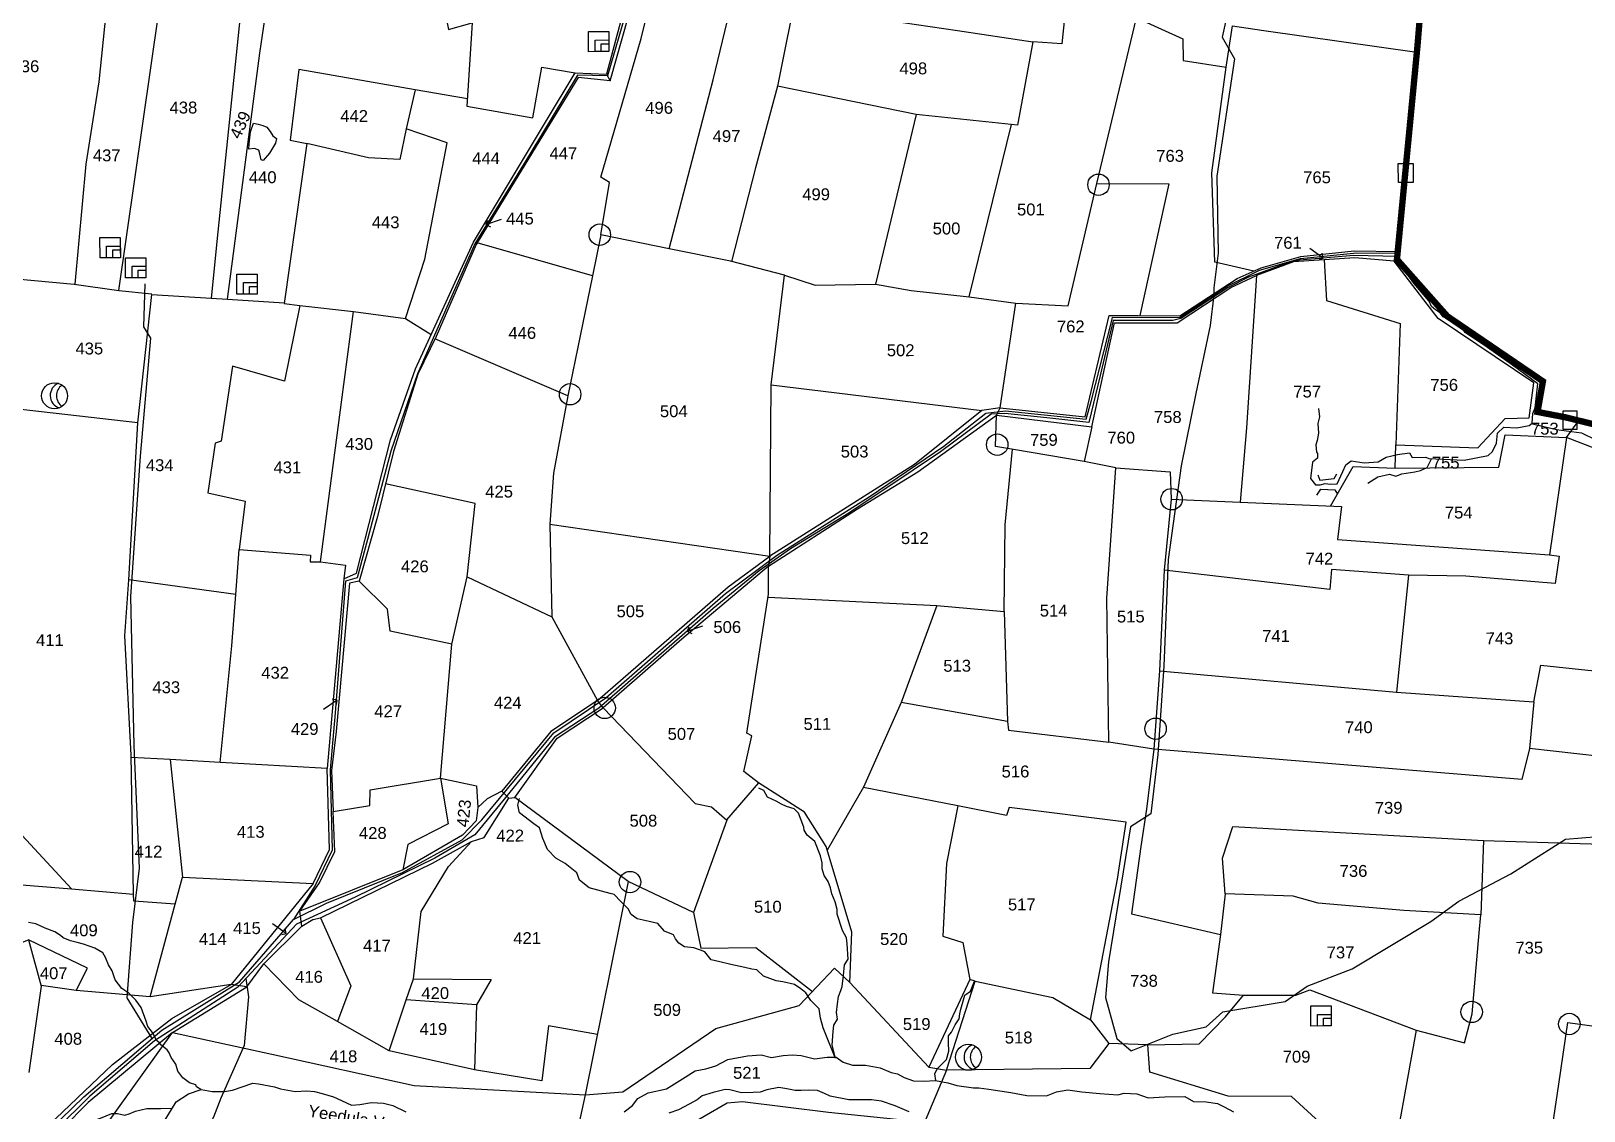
# Model space of a CAD drawing. Header units: inches. Extents: x 208632 to 221797, y 1591440 to 1598854.
# Drawn here: x 211412 to 213370, y 1595650 to 1597012 of the extents above; entities that cross this region are included whole.
import ezdxf

# ---------------------------------------------------------------- set-up
doc = ezdxf.new("R2010")
doc.units = ezdxf.units.IN
doc.header["$LTSCALE"] = 15
doc.header["$MEASUREMENT"] = 0
doc.linetypes.add('HIDDEN2', pattern=[0.1875, 0.125, -0.0625])
for name, color, linetype in [('BOUNDRY STONES', 240, 'Continuous'), ('PLOTS', 7, 'Continuous'), ('PLOTS NO', 7, 'Continuous'), ('ROADS', 1, 'Continuous'), ('STREAMS', 4, 'Continuous'), ('VILLAGE BOUNDRY', 5, 'Continuous'), ('wells', 7, 'Continuous')]:
    doc.layers.add(name, color=color, linetype=linetype)
doc.styles.get("Standard").update_dxf_attribs({"font": 'arial.ttf'})

# ---------------------------------------------------------------- blocks, each defined once
blk = doc.blocks.new('GGGGGFDGG')
at = {"layer": 'PLOTS NO', "color": 0}
for points in [[(17673.9, 8953.1), (17670.6, 8947.5), (17677, 8943.1)], [(17670.6, 8947.5), (17695.6, 8952)]]:
    blk.add_lwpolyline(points, dxfattribs=at)

msp = doc.modelspace()

# ---------------------------------------------------------------- linework, layer by layer
at = {"layer": 'BOUNDRY STONES'}
for points in [[(213135.6, 1596844.5), (213154.3, 1596844.6), (213154.4, 1596820.6), (213135.7, 1596820.5)], [(213361.1, 1596532.4), (213342.8, 1596532.4), (213342.9, 1596509.7), (213361.2, 1596509.8)]]:
    msp.add_lwpolyline(points, close=True, dxfattribs=at)
for centre in [(212757.7, 1596817.8), (212129.1, 1596754.9), (212091.7, 1596553.7), (212630, 1596490.1), (212849.8, 1596421.4), (212135.3, 1596158.3), (212829.6, 1596132), (212167.2, 1595938.7), (213228.1, 1595775), (213351.2, 1595759.7)]:
    msp.add_circle(centre, 13.5, dxfattribs=at)
at = {"layer": 'PLOTS'}
for points in [[(212661.1, 1598019), (212636.7, 1597911.4), (212624.2, 1597867.3), (212510.8, 1597695.7), (212473.1, 1597634.1), (212365, 1597487.9), (212311.2, 1597422.1), (212263.1, 1597273), (212230, 1597280), (212220.6, 1597258.7), (212205.8, 1597168.3), (212177.6, 1597100.6), (212164.9, 1597059.9), (212137.5, 1596957.1)], [(211522.9, 1596684.7), (211583.5, 1597106), (211584.9, 1597151.3)], [(211688.1, 1597148.3), (211647.8, 1596758.5), (211639.2, 1596675)], [(211659.8, 1596673.6), (211700.6, 1596983.7), (211723.5, 1597140.2), (211879.7, 1597125.9), (211889.7, 1597120.4), (211924.4, 1597082.6), (211938.4, 1597013.5), (211968.2, 1597021.8), (211961.6, 1596917), (212044.7, 1596902.3), (212056.1, 1596966), (212098, 1596959)], [(211583.5, 1597106), (211513.4, 1597104.1), (211497.6, 1596947.4), (211481.3, 1596843.9), (211467.3, 1596692.5)], [(212130.4, 1596754.7), (212141.3, 1596820.8), (212130.6, 1596827.4), (212181.1, 1597002.1), (212204.6, 1597097.4), (212303.8, 1597083.1), (212379.3, 1597072.2), (212353, 1596942.2), (212325.5, 1596839.3), (212295.1, 1596721.1)], [(212142.1, 1596948.8), (212172.2, 1597055.9), (212184.9, 1597100.2)], [(212216.5, 1596737.2), (212271.9, 1596950.3), (212303.8, 1597083.1)], [(212373.3, 1597042.6), (212580.1, 1597012.1), (212674.8, 1596998.2), (212655.4, 1596892.8), (212528, 1596906.4), (212353, 1596942.2)], [(212755.5, 1596819.3), (212805.5, 1597028.3), (212763.1, 1597036.8), (212760.3, 1597022.9), (212714.8, 1597027.8), (212711.3, 1596995.4), (212674.8, 1596998.2)], [(212805.5, 1597028.3), (212863.9, 1597001.8), (212864.6, 1596974.3), (212918.6, 1596966), (212926.6, 1597018.4), (212966.3, 1597012.3), (213159.1, 1596985.2)], [(211896.4, 1596937.7), (211749.6, 1596963.3), (211738.8, 1596874), (211759.7, 1596869.7)], [(211806.3, 1596321.1), (211822.5, 1596328.2), (211865.3, 1596496.3), (211896.9, 1596585.9), (211948.9, 1596699.7), (211969.8, 1596745.4), (212061.9, 1596898.9), (212098, 1596959), (212137.5, 1596957.1), (212142.1, 1596948.8), (212101.9, 1596953.1), (211994.6, 1596777.6), (211973.1, 1596742.4), (211922.7, 1596626.5), (211899.9, 1596579), (211868.9, 1596481.5), (211848.8, 1596399.7), (211825.8, 1596318.1)], [(212953.7, 1596708.9), (212904.2, 1596720.1), (212900.5, 1596833), (212918.6, 1596966)], [(211962.2, 1596926.2), (211896.4, 1596937.7), (211885, 1596888.4)], [(212528, 1596906.4), (212476.7, 1596692.3)], [(211884.2, 1596649.4), (211908.4, 1596724), (211936.9, 1596870.5), (211885, 1596888.4), (211876.9, 1596849.8), (211837.6, 1596851.9), (211759.7, 1596869.7), (211731.1, 1596668.3), (211751.1, 1596665.4), (211818.6, 1596658.1)], [(212594.6, 1596676.5), (212648, 1596893.6)], [(212633.7, 1596536.5), (212653.4, 1596668.6), (212719.6, 1596665.1), (212755.5, 1596819.3), (212846.3, 1596819), (212809.9, 1596652.9)], [(212014.4, 1596044.6), (212021.8, 1596045.4), (212075.4, 1596120.3), (212133.3, 1596158.3), (212126, 1596167.4), (212290.8, 1596311), (212343.6, 1596349.4), (212345.1, 1596565.6), (212361.8, 1596703.9), (212293.7, 1596721.4), (212216.5, 1596737.2), (212130.4, 1596754.7), (212119.9, 1596703.2), (211974.4, 1596744.5)], [(212633.7, 1596536.5), (212740.9, 1596525.4), (212771.3, 1596653.1), (212807.7, 1596652.9), (212860.1, 1596652.6), (212932.7, 1596699.7), (212962.9, 1596712.9), (213012.9, 1596727.2), (213079.9, 1596734.5), (213134.9, 1596733.8)], [(213042.1, 1596723.2), (213003.3, 1596720.8), (212956.9, 1596703.3), (212944.3, 1596511.3), (212936.4, 1596417.6)], [(213131.6, 1596460.6), (213132.7, 1596489.9), (213235.8, 1596486), (213270.4, 1596523), (213300.4, 1596523.8), (213306.3, 1596568.1), (213185.7, 1596649.1), (213130.5, 1596721.6), (213081, 1596725.6), (213042.1, 1596723.2), (213045.2, 1596672), (213137.8, 1596642.9), (213132.7, 1596489.9)], [(211316.2, 1596706.4), (211466.5, 1596692.6), (211522.9, 1596684.7), (211564.6, 1596680.1)], [(212361.8, 1596703.9), (212400.7, 1596691.1), (212476.7, 1596692.3), (212521.4, 1596684.3), (212594.6, 1596676.5), (212653.4, 1596668.6)], [(212749.1, 1596512.7), (212777.8, 1596643.6), (212856.9, 1596643.8), (212924.7, 1596688.4), (212956.9, 1596703.3)], [(212119.9, 1596703.2), (212089, 1596551.9), (211921.3, 1596623.4)], [(211546.7, 1596517.8), (211564.5, 1596679.5), (211639.3, 1596675), (211659.8, 1596673.6), (211731.2, 1596668.9)], [(211751.1, 1596665.4), (211731.5, 1596570.4), (211666.1, 1596589), (211651.7, 1596494.6), (211644.2, 1596491.9), (211635.1, 1596429.3), (211682, 1596419), (211674.5, 1596357.8)], [(211777, 1596342.4), (211803.5, 1596543.6), (211818.6, 1596658.1), (211884.2, 1596649.4), (211916.6, 1596629)], [(212089, 1596551.9), (212070.8, 1596454.1), (212066.3, 1596389.7), (212068.7, 1596273.2)], [(212345.1, 1596565.6), (212610.6, 1596533.1)], [(211463.1, 1595930), (211541.2, 1595923.5), (211538.3, 1596098.6), (211530.4, 1596249.2), (211535.6, 1596319.7), (211546.7, 1596517.8), (211332.9, 1596542.1)], [(212329.1, 1596063.6), (212310.5, 1596078.2), (212320.9, 1596122.9), (212314.3, 1596126.5), (212341.7, 1596301.7), (212341.7, 1596336.8), (212454.1, 1596409.2), (212530.1, 1596455.7), (212629.3, 1596527.3), (212749.1, 1596512.7), (212739.5, 1596469.1), (212650.6, 1596484.1), (212627.7, 1596488), (212629.3, 1596527.3), (212633.7, 1596536.5), (212610.6, 1596533.1), (212525.6, 1596465.2), (212343.6, 1596349.4)], [(213416, 1596472.5), (213347.5, 1596499.1), (213363.2, 1596520.4)], [(213050.1, 1596412.7), (213078.6, 1596462.6), (213131.6, 1596460.6), (213262.4, 1596461.8), (213270.5, 1596502.6), (213347.5, 1596499.1)], [(213347.5, 1596499.1), (213326.1, 1596351.4), (213338.3, 1596349.6), (213333.4, 1596315.3), (213220.9, 1596324.3), (213148.5, 1596325.6), (213133.2, 1596178.3)], [(212638.6, 1596279.6), (212639.9, 1596389.1), (212649.2, 1596484.4)], [(212642.9, 1596141.2), (212644.2, 1596130.3), (212770.6, 1596115.1), (212768.3, 1596296.8), (212779.7, 1596460.9), (212739.5, 1596469.1)], [(212779.7, 1596460.9), (212848.2, 1596455.9), (212849.3, 1596421.4), (212840.3, 1596331.9), (212834.4, 1596204.9), (212827.6, 1596106.4), (212770.6, 1596115.1)], [(211942.6, 1596238.8), (211962.1, 1596323.3), (211972, 1596415.8), (211858.8, 1596440.6)], [(212849.3, 1596421.4), (212936.4, 1596417.6), (213064.2, 1596412.1), (213058.8, 1596370.6), (213326.1, 1596351.4)], [(212066.3, 1596389.7), (212343.6, 1596349.4), (212341.7, 1596336.8), (212232.4, 1596245), (212133.3, 1596158.3)], [(211670.1, 1596301.1), (211674.5, 1596357.8), (211764.5, 1596350.8), (211763.9, 1596342.3), (211777, 1596342.4), (211808.6, 1596338.1), (211806.3, 1596321.1), (211785.5, 1596082)], [(213148.5, 1596325.6), (213051.4, 1596332.9), (213049.5, 1596307.7), (212840.3, 1596331.9)], [(213306.6, 1596165.7), (213315.1, 1596212), (213374.5, 1596205.7), (213570.3, 1596187.6), (213578.9, 1596324.8), (213627.1, 1596350.5), (213619.8, 1596227.2), (213613.6, 1596121.1), (213610.3, 1596057.8)], [(211650.6, 1596089.5), (211665.1, 1596236.6), (211670.1, 1596301.1), (211535.6, 1596319.7)], [(211928.5, 1596069.6), (211942.6, 1596238.8), (211864.9, 1596255.1), (211861.5, 1596282.9), (211825.8, 1596318.1), (211813.4, 1596315.4), (211796.6, 1596128.4), (211791.1, 1596079.5), (211792.8, 1596027.6)], [(211962.1, 1596323.3), (212068.7, 1596273.2), (212126, 1596167.4), (212067.5, 1596128.4), (212005.5, 1596053.1)], [(212341.2, 1596298), (212553.8, 1596287.2), (212508.9, 1596164.9), (212461.3, 1596058.5), (212415.8, 1595978.9)], [(212553.8, 1596287.2), (212638.6, 1596279.6), (212642.9, 1596141.2), (212508.9, 1596164.9)], [(212834.4, 1596204.9), (213133.2, 1596178.3), (213306.6, 1596165.7), (213300.8, 1596107.1)], [(212133.3, 1596158.3), (212249.2, 1596037.6), (212269.8, 1596033.5), (212289.1, 1596016.8), (212247.4, 1595900.2), (212164.8, 1595939.6), (212021.8, 1596045.4)], [(212827.6, 1596106.4), (212818.4, 1596030.5), (212810.9, 1595983.6), (212799.5, 1595898.7), (212911.5, 1595872.7), (212901.5, 1595798.9), (212940.5, 1595795.9), (213006.5, 1595796.2), (213023.9, 1595802.8), (213158.2, 1595752), (213218.9, 1595736.1), (213228.5, 1595772.7), (213237.4, 1595874.7), (213239.5, 1595897.5), (213142.6, 1595902.7), (213034.4, 1595911.9), (213003.1, 1595920.8), (212917.4, 1595923.8), (212911.5, 1595872.7)], [(213442.5, 1596062.7), (213443.7, 1596085.3), (213390.1, 1596088.1), (213390.5, 1596096.8), (213300.8, 1596107.1), (213291.4, 1596067.9), (212827.6, 1596106.4)], [(211767.9, 1595936.9), (211788.5, 1595979.6), (211785.5, 1596082), (211650.6, 1596089.5), (211587.5, 1596093), (211538.3, 1596095.7)], [(211587.5, 1596093), (211602.9, 1595944.7)], [(211684, 1595806.6), (211705.4, 1595835.7), (211753.7, 1595883), (211767.2, 1595891.3), (211777, 1595893.4), (211918.4, 1595962.7), (211967.4, 1595990), (211983.5, 1595994.9), (212014.4, 1596044.6), (212005.5, 1596053.1), (211987.2, 1596043.6), (211975.5, 1596032.6), (211973.2, 1596016), (211955.9, 1595997.9), (211880.9, 1595953.9), (211751.1, 1595901.9), (211775.9, 1595937.7), (211795, 1595977.2), (211792.8, 1596027.6), (211839.2, 1596035), (211839.5, 1596054.8), (211928.5, 1596069.6), (211938.1, 1596012.2), (211887.2, 1595985.9), (211880.9, 1595953.9)], [(211928.5, 1596069.6), (211973.8, 1596059.8), (211975.5, 1596032.6)], [(212444.1, 1595812.1), (212446.9, 1595875.5), (212414.4, 1595983.5), (212387.1, 1596027), (212329.1, 1596063.6), (212288.9, 1596017)], [(212461.3, 1596058.5), (212580.4, 1596035)], [(211358.6, 1595938.6), (211463.1, 1595930), (211380.3, 1596019.5)], [(212747.7, 1595764.8), (212781.8, 1595942.2), (212792.7, 1596014.1), (212645.3, 1596032.6), (212641.6, 1596022.7), (212580.4, 1596034.8), (212566, 1595961.9), (212561.3, 1595870.5), (212586.6, 1595862.6), (212595.4, 1595816)], [(212917.4, 1595923.8), (212913.9, 1595969), (212927.1, 1596008.9), (213243.2, 1595991.1), (213239.5, 1595897.5)], [(211894.2, 1595816.5), (211903.8, 1595901.7), (211938.5, 1595958.2), (211967.4, 1595990)], [(213243.2, 1595991.1), (213392.1, 1595986.4), (213386.1, 1595867.9), (213417.1, 1595863.4)], [(211593.8, 1595910.9), (211602.9, 1595944.7), (211767.9, 1595936.9), (211664.6, 1595809.4)], [(211562.3, 1595794.1), (211593.8, 1595910.9), (211541.7, 1595914.4), (211541.2, 1595923.5)], [(212164.8, 1595939.6), (212110.6, 1595670.6)], [(211753.7, 1595883), (211751.1, 1595901.9)], [(211777, 1595893.4), (211815.3, 1595807.7), (211798.4, 1595762.8)], [(212247.4, 1595900.2), (212256.4, 1595855.2), (212325.6, 1595856.1), (212397.1, 1595800.7)], [(211303, 1595717.8), (211334.3, 1595836.8), (211408.9, 1595865.9), (211425, 1595807.6), (211409.5, 1595698.6)], [(211469.2, 1595802), (211483.3, 1595830.3), (211408.9, 1595865.9)], [(212126, 1595746.7), (212064.5, 1595757.5), (212056.2, 1595688), (211971.1, 1595702), (211863.5, 1595726.1), (211798.4, 1595762.8), (211749.8, 1595790.2), (211705.4, 1595835.7)], [(212110.6, 1595670.6), (212158, 1595674.1), (212275.3, 1595754), (212380.5, 1595783.2), (212424.8, 1595830.2), (212444.1, 1595812.1), (212543.8, 1595705.1), (212565.9, 1595701.6), (212602.3, 1595813.7), (212595.4, 1595816), (212543.8, 1595705.1)], [(211390, 1595589.7), (211514.9, 1595708.6), (211589.8, 1595766.6), (211664.6, 1595809.4), (211562.3, 1595794.1), (211469.2, 1595802), (211425, 1595808.2)], [(211590.3, 1595749), (211684, 1595806.6), (211664.6, 1595809.4)], [(211863.5, 1595726.1), (211885.2, 1595790.2), (211894.2, 1595816.5), (211992.1, 1595815.8), (211973.8, 1595783.9), (211885.2, 1595790.2)], [(212602.3, 1595813.7), (212700.3, 1595793.3), (212747.7, 1595764.8), (212770.8, 1595735.2)], [(211973.8, 1595783.9), (211971.1, 1595702)], [(212819.9, 1595733.5), (212884.7, 1595734.7), (212917.8, 1595768.6), (212940.5, 1595795.9)], [(211504.4, 1595629), (211590.3, 1595749), (211484, 1595660.8), (211419.3, 1595595.2)], [(211590.3, 1595749), (211715.7, 1595721.5), (211895.1, 1595682.2), (212110.6, 1595670.6), (212084.4, 1595550.5)], [(213158.2, 1595752), (213123, 1595556.7)], [(213462.7, 1595501.4), (213400.3, 1595510.4), (213403.1, 1595570.5), (213368.7, 1595574.4), (213344.1, 1595412.2), (213297.8, 1595443.7), (213323.6, 1595587.8), (213337.8, 1595683.9), (213349.2, 1595761.5), (213403.8, 1595754.2), (213487.8, 1595746.8)], [(213246.9, 1595476.6), (213123, 1595556.7), (213001.1, 1595668.3), (212921.3, 1595668.7), (212822.6, 1595699.2), (212819.9, 1595733.5), (212770.8, 1595735.2), (212746.6, 1595703.6), (212565.9, 1595701.6), (212538, 1595634.7), (212590.2, 1595612.9), (212705.1, 1595603.7), (212839.5, 1595613.6), (212938, 1595577), (213004.6, 1595477.1), (213084.4, 1595353)], [(212316.2, 1595498.8), (212193.1, 1595545.4), (212181.7, 1595597.8), (212289.5, 1595660.3), (212309.1, 1595662.1), (212417.4, 1595648.5), (212503.2, 1595639.7)]]:
    msp.add_lwpolyline(points, dxfattribs=at)
at = {"layer": 'ROADS', "color": 1}
for points in [[(212174, 1597077.1), (212138.7, 1596955), (212100.9, 1596956.1), (212041, 1596856.5), (211971.4, 1596743.4), (211929.8, 1596649), (211899.1, 1596579.3), (211865.6, 1596481.9), (211836.2, 1596370.7), (211823.3, 1596322.2), (211808.7, 1596318.2), (211795.5, 1596151.9), (211789.3, 1596080.2), (211791.6, 1595978.8), (211770.2, 1595934.4), (211743, 1595891.3)], [(212923.8, 1597049.2), (212913.4, 1597004.1), (212929.2, 1596976.5), (212906.7, 1596828.8), (212908.7, 1596731.7), (212903, 1596687.9), (212903.1, 1596679), (212898.4, 1596640.4), (212880.6, 1596554.7), (212861.7, 1596463.6), (212845.4, 1596345.3), (212840.1, 1596211), (212832.6, 1596099.5), (212823.6, 1596024.7), (212798, 1596008.3), (212770.5, 1595838.2), (212766.4, 1595793.3), (212780.7, 1595741.5), (212798.7, 1595725.9), (212851.4, 1595746.9), (212893.3, 1595756.2), (212914.5, 1595775.2), (212993, 1595788.1), (213020.7, 1595807.5), (213077.4, 1595829.3), (213176.7, 1595888.9), (213211.8, 1595914.8), (213277.3, 1595949.2), (213346.5, 1595992.6), (213408, 1595997.8)], [(211392.4, 1595584.4), (211478.9, 1595668), (211577, 1595752.1), (211674.8, 1595812.8), (211727.6, 1595873.6), (211743, 1595891.3), (211784.8, 1595911.9), (211880.2, 1595950.9), (211955.7, 1595992.1), (211980.5, 1596017.2), (212012.6, 1596056.1), (212071, 1596126.9), (212136.7, 1596171.1), (212287.7, 1596302.4), (212351.8, 1596350.4), (212468.6, 1596424.2), (212562.9, 1596488.3), (212615.8, 1596529.8), (212640.3, 1596532.7), (212742.1, 1596522.3), (212748.6, 1596544.7), (212774.8, 1596648.3), (212775.2, 1596650.7), (212859.7, 1596650.6), (212918.9, 1596689.4), (212960.8, 1596710.2), (213012.2, 1596724.9), (213083.4, 1596731.9), (213134.6, 1596731.4)], [(213134.2, 1596727.3), (213079.6, 1596728.8), (213010.9, 1596722.7), (212999, 1596720.2), (212965.4, 1596708.2), (212946.8, 1596701.4), (212921.1, 1596688.2), (212861.5, 1596649), (212851.3, 1596646.6), (212776.3, 1596646.7), (212759.6, 1596577.3), (212745.4, 1596518.2), (212692.6, 1596524), (212639.6, 1596529.4), (212622.4, 1596528.7), (212558.7, 1596481), (212524, 1596457.8), (212443.2, 1596403.8), (212369.6, 1596358.6), (212330.1, 1596331), (212272.1, 1596283.6), (212167.7, 1596192.6), (212127.7, 1596157.8), (212071.9, 1596121.5), (212008.4, 1596043.4), (211971.6, 1595998.2), (211921.1, 1595968.8), (211820.6, 1595919.5), (211746.6, 1595885.7), (211672.8, 1595806.2), (211567.9, 1595738.3), (211486.4, 1595668.6), (211400.5, 1595583.7)], [(211564.8, 1595741.6), (211533.4, 1595792.7), (211540.4, 1595887.5), (211549, 1595956.3), (211542, 1596111), (211538.1, 1596298.9), (211550.1, 1596475.7), (211563.2, 1596624.4), (211554.5, 1596638.8), (211556, 1596692.8)], [(211683, 1595817.2), (211686.1, 1595794.1), (211680.7, 1595732.5), (211651.4, 1595666.3), (211642, 1595642.2), (211630.6, 1595620.1), (211608.4, 1595563.4), (211608.4, 1595530.8), (211613.8, 1595468.1), (211592.5, 1595348.5), (211583.9, 1595300.4), (211560.9, 1595236.3), (211551.3, 1595220), (211647.8, 1595269), (211744.5, 1595324.9), (211806.6, 1595356.6), (211862.2, 1595394.4), (211927.6, 1595438.9), (211961.4, 1595446.2)]]:
    msp.add_lwpolyline(points, dxfattribs=at)
at = {"layer": 'STREAMS', "color": 4}
msp.add_lwpolyline([(211692.4, 1596895.4), (211698.5, 1596894.3), (211704.5, 1596892.4), (211709.4, 1596890.4), (211713.7, 1596884.8), (211716.8, 1596879.7), (211721.4, 1596876), (211720.2, 1596870.2), (211716.4, 1596864.1), (211712.7, 1596857.7), (211704.8, 1596848.6), (211702.4, 1596849.3), (211700.7, 1596856.8), (211699.4, 1596861.4), (211693.8, 1596863.4), (211686.5, 1596862.9), (211687.3, 1596869.3), (211688.9, 1596884.4), (211692.4, 1596895.4)], dxfattribs=at)
at = {"layer": 'STREAMS'}
for points in [[(213035.1, 1596535.9), (213036.2, 1596525.2), (213034.2, 1596517), (213035, 1596504.7), (213033.5, 1596495.5), (213031.7, 1596489.9), (213032.5, 1596480.7), (213033.8, 1596479), (213033.6, 1596473.1), (213027.5, 1596468), (213024.8, 1596447.5), (213031.2, 1596439.6), (213037.3, 1596439.7), (213043.4, 1596441.2), (213050.1, 1596440.2), (213058.5, 1596440.8), (213065.8, 1596456.4), (213069.6, 1596464.6), (213076, 1596469.9), (213092.4, 1596467.2), (213110.2, 1596468.3), (213120.4, 1596474.2), (213134.7, 1596477.6), (213149.8, 1596480), (213152.9, 1596474.1), (213170.5, 1596474.2), (213174.1, 1596472.7), (213218.6, 1596470.8), (213248.8, 1596476.3), (213254.4, 1596481.7), (213259.4, 1596491.9), (213260.6, 1596504.7), (213268.8, 1596512.1), (213284.9, 1596511.4), (213300.4, 1596514.5), (213304.5, 1596517.1), (213305.2, 1596529.6), (213308, 1596536.5), (213311.5, 1596566.7), (213279.7, 1596590.2), (213248.2, 1596612.5), (213220, 1596631.5), (213216.2, 1596636.9), (213213.3, 1596638.9), (213210, 1596642.7), (213192.3, 1596651.3), (213188.2, 1596656.2), (213182.6, 1596660.2), (213177.5, 1596664.3), (213174.6, 1596671.2), (213155.3, 1596693.6), (213147.6, 1596704.3), (213133.2, 1596723.6)], [(213304.6, 1596516.2), (213335, 1596509.2), (213366.7, 1596505.2), (213385.6, 1596495.7)], [(213097.3, 1596441.5), (213110, 1596449.6), (213124.3, 1596453), (213132.3, 1596450.5), (213140.1, 1596453.4), (213156.4, 1596455.8), (213163.7, 1596457.6), (213172, 1596461.3), (213177.4, 1596472.2)], [(213034.2, 1596452), (213036.5, 1596445.4), (213054.8, 1596447.3), (213058.1, 1596453.4)], [(213033, 1596426.4), (213038.1, 1596434), (213055.4, 1596433.3), (213058.3, 1596429.2)], [(212425.5, 1595718.3), (212414.7, 1595744.2), (212410.7, 1595755.1), (212407.4, 1595767.1), (212405.5, 1595778.8), (212395.3, 1595789.2), (212388.8, 1595799.1), (212382.4, 1595804.1), (212374.4, 1595809.7), (212359.9, 1595812.8), (212351.4, 1595814.1), (212335.3, 1595820.2), (212327, 1595827.9), (212320.8, 1595829), (212312, 1595831.1), (212294.1, 1595834.7), (212280.2, 1595837.9), (212269.5, 1595840.8), (212261.4, 1595850.6), (212256.1, 1595853), (212247.5, 1595855.6), (212235.8, 1595857.2), (212228.8, 1595861.7), (212224.5, 1595867), (212222.1, 1595872.1), (212210.8, 1595876.8), (212202.2, 1595886.5), (212191.2, 1595889.1), (212176, 1595892.5), (212168.5, 1595897.8), (212165, 1595905), (212155.6, 1595914.3), (212147.2, 1595922.8), (212142.2, 1595924.2), (212115.7, 1595931.5), (212103.4, 1595941.1), (212100.1, 1595950.4), (212085.6, 1595962.1), (212073.6, 1595968.7), (212063.3, 1595979.8), (212057.4, 1595993.6), (212053, 1596007.2), (212045.8, 1596012), (212027.8, 1596026.1), (212025.9, 1596035.7), (212028, 1596044.2)], [(212426.2, 1595716.8), (212421.9, 1595733.2), (212423.4, 1595750.4), (212423.9, 1595758.3), (212428.9, 1595766), (212427.5, 1595774.2), (212428.5, 1595785.3), (212430.1, 1595794.3), (212433, 1595801.9), (212434.8, 1595806.9), (212436.3, 1595820.9), (212437.6, 1595834.4), (212442.3, 1595841.3), (212440.9, 1595860.6), (212440.1, 1595868.2), (212435, 1595877.7), (212428.3, 1595898.4), (212428.3, 1595904), (212425.9, 1595913.8), (212421.4, 1595923.8), (212420, 1595931.2), (212416.8, 1595939.6), (212411.8, 1595947), (212409.4, 1595955.4), (212409.3, 1595962.8), (212407.4, 1595971.8), (212400, 1595989.8), (212390.4, 1595997.7), (212386.7, 1596004.3), (212386.1, 1596008), (212379.5, 1596025.7), (212374.2, 1596031), (212364.6, 1596034.1), (212358, 1596036.7), (212351.4, 1596040.7), (212340.5, 1596045.9), (212335.7, 1596054.1), (212329.7, 1596057.2)], [(211626.3, 1595677.1), (211620.9, 1595680.6), (211619.9, 1595683), (211612, 1595685.6), (211603.5, 1595691.8), (211597.1, 1595700.4), (211594.7, 1595709), (211588.6, 1595717.7), (211586.4, 1595723.2), (211583.8, 1595727.1), (211575.7, 1595733.3), (211573.8, 1595736.5), (211570.5, 1595738.8), (211567.9, 1595744.2), (211565.4, 1595748.9), (211559.3, 1595756.5), (211557.2, 1595763.4), (211550.9, 1595780.5), (211544.4, 1595789.6), (211535.3, 1595798.6), (211526.7, 1595804.6), (211518.2, 1595815.5), (211514.4, 1595826.6), (211509.9, 1595834.4), (211505.9, 1595843.4), (211502.5, 1595849.5), (211492.4, 1595855.3), (211478.1, 1595860.5), (211470.5, 1595862.3), (211462, 1595864.7), (211452.8, 1595868.3), (211449.4, 1595871.3), (211442.3, 1595875.9), (211430, 1595880.7), (211418.2, 1595886.1), (211409.1, 1595887.5)], [(212552.7, 1595688.7), (212551.6, 1595696.9), (212554.3, 1595703.2), (212558, 1595706.9), (212566.2, 1595714.8), (212568.9, 1595725.6), (212568.5, 1595736), (212568.8, 1595744.9), (212572.4, 1595749.4), (212577, 1595758.6), (212582.1, 1595766.4), (212582.8, 1595772.7), (212584, 1595778.3), (212589.2, 1595796.2), (212596.5, 1595801.2), (212601.3, 1595813.8)], [(212159.7, 1595649.1), (212170.1, 1595656.8), (212176.9, 1595666), (212190.2, 1595673.1), (212213, 1595678.1), (212236.6, 1595692.7), (212246.1, 1595698.5), (212249.2, 1595700.7), (212262.7, 1595703.4), (212275.5, 1595707), (212290.4, 1595715.1), (212315.4, 1595719.4), (212332.7, 1595721), (212345.5, 1595717.5), (212360.2, 1595720), (212371.7, 1595720.9), (212383, 1595719.9), (212399.6, 1595716), (212415.8, 1595717.8), (212427.1, 1595717.8), (212435.8, 1595711.5), (212447.6, 1595708), (212464, 1595708), (212482.5, 1595704.3), (212496.5, 1595698.4), (212504.3, 1595696.7), (212512.9, 1595692.3), (212524.5, 1595688.1), (212537.6, 1595687.7), (212552.4, 1595688.7), (212567.7, 1595685.6), (212579.3, 1595682.1), (212600.2, 1595679.3), (212606.9, 1595679.4), (212619.3, 1595677.4), (212647.2, 1595673.5), (212667.4, 1595669.4), (212692, 1595669.1), (212704.6, 1595674), (212719, 1595676.7), (212736.6, 1595674.4), (212759.4, 1595672), (212782, 1595670.3), (212790, 1595672.4), (212806, 1595671.8), (212820.2, 1595666.5), (212841.5, 1595667.7), (212866.7, 1595668.3), (212877.4, 1595662.1), (212893.3, 1595661.7), (212907.8, 1595659.6), (212916, 1595655.4), (212928, 1595649)], [(211580, 1595636.6), (211595, 1595661.7), (211610.7, 1595671.7), (211626.4, 1595677.3), (211640.6, 1595674.7), (211656.1, 1595674.6), (211666.1, 1595676.4), (211691.7, 1595685), (211699, 1595684.1), (211719, 1595680.7), (211726.5, 1595677.8), (211735.8, 1595676.3), (211745.1, 1595674.8), (211759.8, 1595675.3), (211769.3, 1595674.7), (211779.3, 1595672.3), (211793.3, 1595667.9), (211803.3, 1595663.3), (211816.1, 1595657.4), (211826.6, 1595658.1), (211841.4, 1595660.6), (211856.3, 1595660), (211868, 1595656.9), (211884.5, 1595649.2)], [(212518.9, 1595649.2), (212510.1, 1595652.8), (212501.3, 1595656.6), (212484.1, 1595662.6), (212471.5, 1595664.3), (212442.8, 1595664.2), (212419.5, 1595668.9), (212412.5, 1595672.2), (212403.5, 1595676), (212392.4, 1595676.2), (212383, 1595675.9), (212375.5, 1595675.9), (212364.7, 1595677.9), (212354.7, 1595679.6), (212339.8, 1595676.6), (212331.3, 1595673.9), (212322.3, 1595673.2), (212307.8, 1595673.1), (212292.9, 1595676.9), (212287.2, 1595677.3), (212272.1, 1595673.4), (212258.1, 1595669.1), (212251.7, 1595664.2), (212241.8, 1595658.6), (212228.3, 1595651.7), (212216.2, 1595647.4)], [(211416.4, 1595619.4), (211422, 1595614.2), (211440.2, 1595615.3), (211450.4, 1595621.7), (211461.4, 1595628.4), (211499.6, 1595641.2), (211514.2, 1595646.8), (211521.1, 1595647.1), (211530.2, 1595644.7), (211536, 1595646.3), (211543.7, 1595650), (211558, 1595653.3), (211575.7, 1595653.4), (211589.7, 1595653.7)]]:
    msp.add_lwpolyline(points, dxfattribs=at)
at = {"layer": 'VILLAGE BOUNDRY', "linetype": 'HIDDEN2', "ltscale": 8, "const_width": 8}
msp.add_lwpolyline([(213172.2, 1597142.4), (213159.8, 1596993.2), (213133.9, 1596723.7), (213197.3, 1596652.1), (213317.9, 1596570), (213311.1, 1596531.4), (213346.4, 1596524.6), (213408.1, 1596509.4)], dxfattribs=at)
at = {"layer": 'wells', "color": 0}
for points in [[(212140.5, 1596985.7), (212114.8, 1596985.6), (212114.7, 1597011), (212140.4, 1597011.1)], [(212140.5, 1596985.7), (212123.2, 1596985.7), (212123.1, 1597000.3), (212140.5, 1597000.4)], [(212140.5, 1596985.7), (212130.9, 1596985.7), (212130.8, 1596995.5), (212140.5, 1596995.5)], [(211524.8, 1596725.9), (211499.1, 1596725.8), (211499, 1596751.2), (211524.7, 1596751.3)], [(211524.8, 1596725.9), (211507.4, 1596725.9), (211507.4, 1596740.5), (211524.7, 1596740.5)], [(211524.8, 1596725.9), (211515.1, 1596725.9), (211515.1, 1596735.7), (211524.7, 1596735.7)], [(211557, 1596700.5), (211531.3, 1596700.4), (211531.2, 1596725.8), (211556.9, 1596725.9)], [(211557, 1596700.5), (211539.7, 1596700.4), (211539.6, 1596715), (211557, 1596715.1)], [(211557, 1596700.5), (211547.4, 1596700.5), (211547.3, 1596710.2), (211557, 1596710.3)], [(211697.4, 1596679.9), (211671.7, 1596679.8), (211671.6, 1596705.2), (211697.3, 1596705.3)], [(211697.4, 1596679.9), (211680, 1596679.8), (211680, 1596694.5), (211697.3, 1596694.5)], [(211697.4, 1596679.9), (211687.7, 1596679.9), (211687.7, 1596689.7), (211697.4, 1596689.7)], [(213051.1, 1595757.3), (213025.4, 1595757.2), (213025.3, 1595782.6), (213051, 1595782.7)], [(213051.1, 1595757.3), (213033.8, 1595757.2), (213033.7, 1595771.8), (213051.1, 1595771.9)], [(213051.1, 1595757.3), (213041.5, 1595757.3), (213041.4, 1595767), (213051.1, 1595767.1)]]:
    msp.add_lwpolyline(points, close=True, dxfattribs=at)
for centre in [(211441.8, 1596551.8), (212593.8, 1595717.8)]:
    msp.add_circle(centre, 16.4, dxfattribs=at)
for centre, start, end in [((211452.7, 1596552.2), 111.4047, 252.828), ((211460.6, 1596551.9), 125.3285, 235.5921), ((212604.6, 1595718.2), 111.4047, 252.828), ((212612.5, 1595717.9), 125.3285, 235.5921)]:
    msp.add_arc(centre, 16.4, start, end, dxfattribs=at)

# ---------------------------------------------------------------- block references
at = {"layer": 'PLOTS NO'}
for p, xscale, yscale, zscale, rotation in [((198774.6, 1587420), 0.8170786237207842, 0.8170786237207842, 0.8170786237207842, 8.42682463904348), ((228354.2, 1591489.6), 0.8170786237207841, 0.8170786237207841, 0.8170786237207841, 134.2686094095617), ((199028.3, 1586907.2), 0.8170786237207842, 0.8170786237207842, 0.8170786237207842, 8.42682463904348), ((222086.9, 1608659.9), 0.8170786237207842, 0.8170786237207842, 0.8170786237207842, 203.6684803970431), ((227046.9, 1590638.2), 0.8170786237207841, 0.8170786237207841, 0.8170786237207841, 134.2686094095617)]:
    msp.add_blockref('GGGGGFDGG', p, dxfattribs=dict(at, xscale=xscale, yscale=yscale, zscale=zscale, rotation=rotation))

# ---------------------------------------------------------------- texts
for s, rotation, p in [('436', 0.2399, (211387.6, 1596959.6)), ('498', 0.2399, (212506.8, 1596956.9)), ('438', 0.2399, (211586.8, 1596907.6)), ('496', 0.2399, (212186.4, 1596907.2)), ('439', 65.7009, (211675.4, 1596874.3)), ('442', 0.2399, (211802, 1596896.9)), ('497', 0.2399, (212271.4, 1596871.6)), ('437', 0.2399, (211490.1, 1596847.3)), ('447', 0.2399, (212065.7, 1596849.8)), ('763', 0.2399, (212830.5, 1596846.7)), ('444', 0.2399, (211968.3, 1596843.7)), ('440', 0.2399, (211686.7, 1596819.7)), ('765', 0.2399, (213015.7, 1596819.6)), ('499', 0.2399, (212384.3, 1596798.2)), ('445', 0.2399, (212011, 1596767.6)), ('501', 0.2399, (212655, 1596779.1)), ('443', 0.2399, (211841.7, 1596762.9)), ('500', 0.2399, (212548.7, 1596755.1)), ('761', 0.2399, (212979, 1596737.1)), ('762', 0.2399, (212705.3, 1596631.6)), ('446', 0.2399, (212013.9, 1596623.4)), ('435', 0.2399, (211468.2, 1596603.8)), ('502', 0.2399, (212490.9, 1596601.6)), ('756', 0.2399, (213176, 1596557.9)), ('757', 0.2399, (213003.3, 1596549.5)), ('504', 0.2399, (212204.9, 1596524.8)), ('758', 0.2399, (212827.6, 1596517.4)), ('753', 0.2399, (213302.8, 1596502.7)), ('430', 0.2399, (211808.3, 1596483.4)), ('503', 0.2399, (212432.8, 1596473.9)), ('759', 0.2399, (212671.4, 1596488.6)), ('760', 0.2399, (212768.9, 1596491.4)), ('434', 0.2399, (211556.9, 1596456.7)), ('431', 0.2399, (211717.8, 1596453.9)), ('755', 0.2399, (213177.9, 1596459.8)), ('425', 0.2399, (211984.7, 1596423.4)), ('754', 0.2399, (213194.3, 1596397)), ('512', 0.2399, (212508.7, 1596364.8)), ('742', 0.2399, (213018.7, 1596338.8)), ('426', 0.2399, (211878.5, 1596329.1)), ('505', 0.2399, (212150.2, 1596272.5)), ('514', 0.2399, (212683.7, 1596273.4)), ('515', 0.2399, (212781, 1596265.9)), ('506', 0.2399, (212272.3, 1596252.6)), ('741', 0.2399, (212964, 1596241.3)), ('743', 0.2399, (213245.7, 1596238.3)), ('411', 0.2399, (211418.5, 1596236.1)), ('513', 0.2399, (212562.1, 1596203.8)), ('432', 0.2399, (211702.4, 1596195)), ('433', 0.2399, (211565.2, 1596176.7)), ('427', 0.2399, (211844.9, 1596146.5)), ('424', 0.2399, (211995.6, 1596157.2)), ('429', 0.2399, (211739.6, 1596124.1)), ('511', 0.2399, (212385.9, 1596130.5)), ('740', 0.2399, (213068.4, 1596126.3)), ('507', 0.2399, (212214.6, 1596117.9)), ('516', 0.2399, (212635.6, 1596070.5)), ('423', 84.1156, (211963.4, 1596007.2)), ('739', 0.2399, (213106, 1596024.7)), ('508', 0.2399, (212166.6, 1596008.5)), ('413', 0.2399, (211671.7, 1595994.4)), ('428', 0.2399, (211825.5, 1595993)), ('422', 0.2399, (211998.7, 1595989.7)), ('412', 0.2399, (211542.8, 1595969.5)), ('736', 0.2399, (213061.7, 1595945.1)), ('510', 0.2399, (212323.4, 1595900)), ('517', 0.2399, (212643.6, 1595902.9)), ('409', 0.2399, (211461.3, 1595870.3)), ('415', 0.2399, (211666.9, 1595873)), ('414', 0.2399, (211623.8, 1595859.4)), ('417', 0.2399, (211830.7, 1595850.9)), ('421', 0.2399, (212020, 1595860.4)), ('520', 0.2399, (212482.4, 1595859.3)), ('735', 0.2399, (213283.2, 1595848.3)), ('737', 0.2399, (213045.3, 1595842.4)), ('407', 0.2399, (211423.3, 1595816.2)), ('416', 0.2399, (211745.1, 1595811.6)), ('420', 0.2399, (211904.2, 1595791.1)), ('738', 0.2399, (212797.6, 1595806.6)), ('509', 0.2399, (212196.5, 1595769.9)), ('519', 0.2399, (212511.1, 1595752.1)), ('408', 0.2399, (211441.6, 1595733.5)), ('419', 0.2399, (211901.8, 1595745.8)), ('518', 0.2399, (212639.6, 1595735.1)), ('418', 0.2399, (211788.5, 1595711.4)), ('709', 0.2399, (212989.9, 1595710.9)), ('521', 0.2399, (212297.1, 1595690.6)), ('Yeedula Vagu', 350.7595, (211760.5, 1595643.2))]:
    msp.add_text(s, height=15, rotation=rotation, dxfattribs=at).set_placement(p)

doc.saveas('drawing.dxf')
